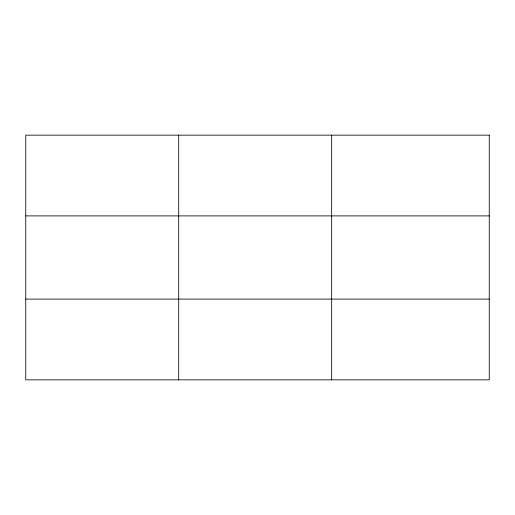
<?xml version="1.0" encoding="UTF-8"?>
<svg xmlns="http://www.w3.org/2000/svg" width="515" height="515" viewBox="0 0 515 515"><rect width="100%" height="100%" fill="white"/><g stroke="black" fill="none" stroke-linecap="round" stroke-linejoin="round"><path stroke-width="0.77" d="M178.705 379.845L178.705 135.155M331.66 379.845L331.66 135.155M25.75 215.901L489.25 215.901M25.75 299.099L489.25 299.099M489.25 135.155L489.25 379.845L25.75 379.845L25.75 135.155L489.25 135.155"/></g></svg>
